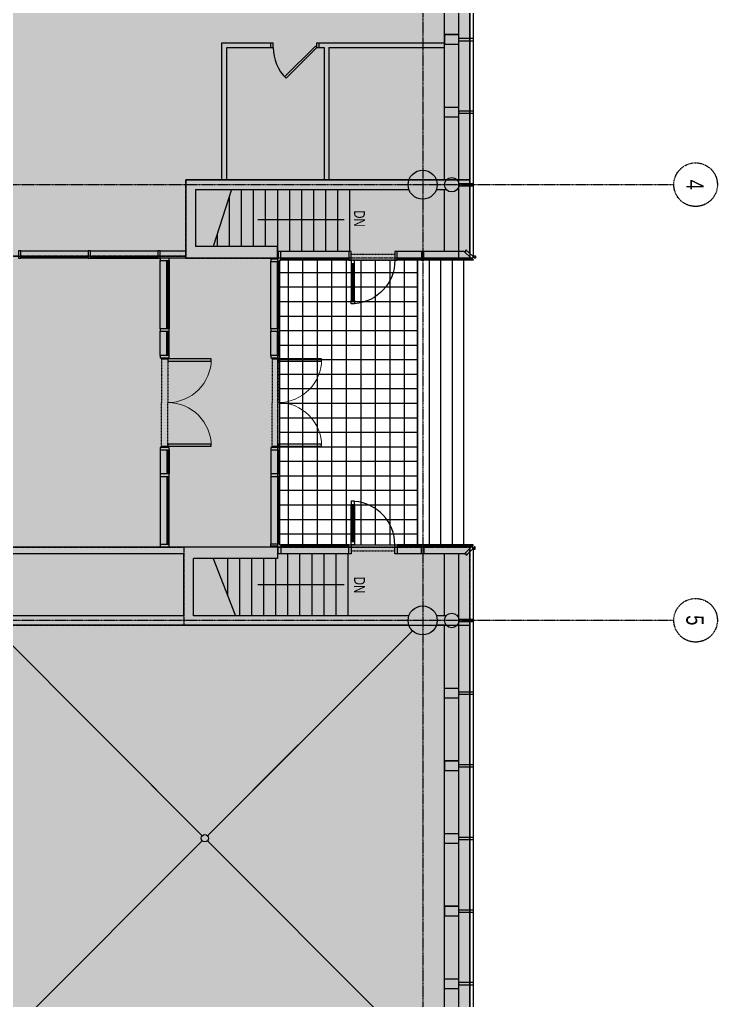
# Model space of a CAD drawing. Header units: inches. Extents: x 0 to 3574, y 0 to 3009.
# Drawn here: x 2997 to 3574, y 1061 to 1872 of the extents above; entities that cross this region are included whole.
import ezdxf
from ezdxf.enums import TextEntityAlignment as Align

# ---------------------------------------------------------------- set-up
doc = ezdxf.new("R2010")
doc.units = ezdxf.units.IN
doc.header["$MEASUREMENT"] = 0
for name, pattern in [('CENTER2', [1.125, 0.75, -0.125, 0.125, -0.125]), ('HIDDEN', [0.375, 0.25, -0.125]), ('HIDDEN2', [0.1875, 0.125, -0.0625])]:
    doc.linetypes.add(name, pattern=pattern)
for name, color, linetype in [('1 BOMA GROSS', 3, 'HIDDEN'), ('2 VERTICAL PENETRATION', 6, 'HIDDEN'), ('2 VERTICAL PENETRATION area', 253, 'HIDDEN'), ('3 SUITE TENANT area', 151, 'HIDDEN'), ('3 SUITE TENANT DARK', 4, 'HIDDEN'), ('4 COMMON BUILDING', 2, 'HIDDEN'), ('6 COMMON BLDG', 50, 'HIDDEN'), ('A-DOOR', 113, 'Continuous'), ('A-Flor-Otln', 32, 'Continuous'), ('A-FLOR-STRS', 71, 'Continuous'), ('A-GLAZ', 113, 'Continuous'), ('A-GLAZ-SILL', 44, 'Continuous'), ('A-WALL', 130, 'Continuous'), ('A-Wall-Abov', 112, 'HIDDEN2'), ('S-COLS', 122, 'Continuous'), ('S-Grid', 34, 'CENTER2')]:
    doc.layers.add(name, color=color, linetype=linetype)
doc.styles.get("Standard").update_dxf_attribs({"font": 'arial.ttf'})

# ---------------------------------------------------------------- blocks, each defined once
blk = doc.blocks.new('*U77')
at = {"layer": 'A-DOOR'}
for p, q in [((15.25, 15.25), (15.25, -15.25)), ((16.12, -15.25), (16.12, 15.25)), ((17.12, -15.25), (17.12, 15.25)), ((18, -15.25), (18, 15.25))]:
    blk.add_line(p, q, dxfattribs=at)
at = {"layer": 'A-DOOR', "flags": 128}
for points in [[(15.25, 18), (18, 18), (18, 15.25), (15.25, 15.25)], [(15.25, -18), (18, -18), (18, -15.25), (15.25, -15.25)]]:
    blk.add_lwpolyline(points, close=True, dxfattribs=at)
at = {"layer": 'A-DOOR', "extrusion": (0, 0, -1)}
blk.add_arc((-18, -18), 36, 0, 85.63172, dxfattribs=at)
blk = doc.blocks.new('*U78')
at = {"layer": 'A-DOOR'}
for p, q in [((15.25, 15.25), (15.25, -15.25)), ((16.12, -15.25), (16.12, 15.25)), ((17.12, -15.25), (17.12, 15.25)), ((18, -15.25), (18, 15.25))]:
    blk.add_line(p, q, dxfattribs=at)
at = {"layer": 'A-DOOR', "extrusion": (0, 0, -1), "flags": 128}
for points in [[(-15.25, 18), (-18, 18), (-18, 15.25), (-15.25, 15.25)], [(-15.25, -18), (-18, -18), (-18, -15.25), (-15.25, -15.25)]]:
    blk.add_lwpolyline(points, close=True, dxfattribs=at)
at = {"layer": 'A-DOOR', "extrusion": (0, 0, -1)}
blk.add_arc((-18, -18), 36, 0, 85.63172, dxfattribs=at)

msp = doc.modelspace()

# ---------------------------------------------------------------- hatches: boundary and pattern name
at = {"layer": '2 VERTICAL PENETRATION area', "transparency": 33554495}
h = msp.add_hatch(color=256, dxfattribs=at)
h.dxf.hatch_style = 1
h.paths.add_polyline_path([(2441.63, 1369.19), (2441.63, 1010.9), (2246.32, 1010.9), (2246.32, 1060.6), (2201.76, 1061.25), (2201.76, 1287.77), (2246.32, 1287.77), (2246.32, 1369.19)])
h.paths.add_polyline_path([(2253.13, 723.19), (2441.63, 723.19), (2441.63, 650.56), (2246.32, 650.56), (2246.32, 721.96), (2176.32, 721.96), (2176.32, 841.69), (2254.32, 841.69)])
h.paths.add_polyline_path([(2614.32, 1489.19), (2614.32, 1369.19), (2561.12, 1369.19), (2246.32, 1369.19), (2246.32, 1489.19)])
h.paths.add_polyline_path([(2780.8, 1842.29), (2700.43, 1842.29), (2606.32, 1842.29), (2606.32, 1765.19), (2327.33, 1765.19), (2327.33, 1739.19), (2246.32, 1739.19), (2246.32, 1621.19), (2780.8, 1621.19)])
h.paths.add_polyline_path([(2778.3, 1489.19), (2778.3, 1435.84), (2782.48, 1435.84), (2782.48, 1366.56), (2689.23, 1366.56), (2689.23, 1489.19)])
h.paths.add_polyline_path([(3249.66, 1435.63), (3249.66, 1435.84), (3133, 1435.84), (3133, 1371.19), (3369.32, 1371.19), (3369.32, 1435.84)])
h.paths.add_polyline_path([(3309.32, 1674.53), (3210.2, 1674.53), (3134.47, 1674.57), (3134.47, 1739.19), (3369.32, 1739.19), (3369.32, 1674.53)])
h.paths.add_polyline_path([(2974.94, 651.04), (2974.94, 761.81), (2670.32, 761.81), (2670.32, 723.19), (2653.82, 723.19), (2653.82, 650.56)])
h.paths.add_polyline_path([(2156.9, 298.19), (2130.2, 262.31), (1527.32, 262.31), (1527.32, 298.19)])
h.paths.add_polyline_path([(408.82, 836.82), (519.32, 836.82), (519.32, 788.42), (693.36, 788.42), (694.45, 646.82), (408.82, 646.82)])
h.paths.add_polyline_path([(519.32, 932.75), (519.32, 937.75), (694.45, 937.75), (694.45, 1020.81), (502.19, 1020.81), (501.69, 932.75)])
h.paths.add_polyline_path([(1950.82, 2658.19), (1950.82, 2694.69), (1951.07, 2798.19), (1951.07, 2830.56), (1951.07, 2856.42), (1885.92, 2856.42), (1885.92, 2627.19), (1950.82, 2627.19)])
h.paths.add_polyline_path([(2189.82, 2694.69), (2189.82, 2627.19), (2255.48, 2627.19), (2255.48, 2854.18), (2188.82, 2854.19), (2188.82, 2694.69)])
h.paths.add_polyline_path([(1689.46, 2379.66), (1689.46, 2199.26), (1771.99, 2199.26), (1771.99, 2090.19), (1525.94, 2090.19), (1525.94, 2379.66)])
at = {"layer": '3 SUITE TENANT area', "transparency": 33554495}
h = msp.add_hatch(color=256, dxfattribs=at)
h.dxf.hatch_style = 1
h.paths.add_polyline_path([(3369.32, 2275.59), (3369.32, 1739.19), (3134.47, 1739.19), (3134.47, 1676.28), (2845.7, 1676.28), (2845.7, 2207.95), (2853.2, 2207.95), (2853.2, 2275.6)])
at = {"layer": '6 COMMON BLDG', "transparency": 33554495}
h = msp.add_hatch(color=256, dxfattribs=at)
h.dxf.hatch_style = 1
h.paths.add_polyline_path([(408.16, 1719.65), (408.16, 1387.38), (422.1, 1373.81), (462.1, 1373.81), (462.29, 1371.36), (1889.27, 1371.91), (1889.27, 1739.19), (1543.52, 1739.19), (1543.8, 1737.44), (1516.26, 1737.29), (422.65, 1734.58), (408.16, 1720.25)])
h.paths.add_polyline_path([(2189.82, 2694.69), (1950.82, 2694.69), (1950.82, 2627.19), (1942.32, 2627.19), (1942.32, 1739.19), (1889.44, 1739.19), (1889.45, 1368.28), (2246.32, 1369.19), (2246.32, 1739.19), (2198.32, 1739.19), (2198.32, 2627.19), (2189.82, 2627.19)])
h.paths.add_polyline_path([(3133, 1435.84), (3133, 1371.19), (2972.94, 1371.19), (2972.94, 1252.44), (2861.32, 1252.44), (2861.32, 1328.59), (2842.48, 1328.59), (2842.48, 1435.84)])
h.paths.add_polyline_path([(3210.2, 1674.53), (3210.2, 1435.84), (2778.3, 1435.84), (2778.3, 1489.19), (2246.32, 1489.19), (2246.32, 1621.19), (2780.8, 1621.19), (2780.8, 1676.28), (3134.47, 1676.28), (3134.47, 1674.57)])
h.paths.add_polyline_path([(3369.32, 1371.19), (3369.32, 1007.69), (3366.38, 1007.69), (3366.38, 721.19), (3328.94, 721.19), (3328.94, 654.38), (2974.94, 654.38), (2974.94, 761.81), (2670.32, 761.81), (2670.32, 723.19), (2653.82, 723.19), (2653.82, 650.56), (2441.63, 650.56), (2441.63, 1010.9), (2441.63, 1018.9), (2441.63, 1060.6), (2441.63, 1194.04), (2441.63, 1295.77), (2441.63, 1369.19), (2614.32, 1369.19), (2614.32, 1252.44), (2972.94, 1252.44), (2972.94, 1371.19)])
h.paths.add_polyline_path([(2614.32, 1489.19), (2614.32, 1252.44), (2689.23, 1252.44), (2689.23, 1489.19)])

# ---------------------------------------------------------------- linework, layer by layer
at = {"layer": '1 BOMA GROSS'}
msp.add_lwpolyline([(1950.82, 2694.69), (2188.82, 2694.69), (2188.82, 2854.19), (3369.32, 2854.19), (3369.32, 1674.53), (3210.2, 1674.53), (3210.2, 1435.84), (3369.32, 1435.84), (3369.32, 1007.69), (3366.38, 1007.69), (3366.38, 721.19), (3328.94, 721.19), (3328.94, 669.19), (3328.94, 588.8), (3372.19, 588.8), (3372.19, 262.56), (2254.32, 262.56), (2222.48, 262.56), (2222.48, 243.57), (2140.48, 243.57), (2140.48, 262.31), (2130.2, 262.31), (1171.32, 262.31)], dxfattribs=at)
at = {"layer": '2 VERTICAL PENETRATION'}
for points in [[(3309.32, 1674.53), (3210.2, 1674.53), (3134.47, 1674.57), (3134.47, 1739.19), (3369.32, 1739.19), (3369.32, 1674.53)], [(3249.66, 1435.63), (3249.66, 1435.84), (3133, 1435.84), (3133, 1371.19), (3369.32, 1371.19), (3369.32, 1435.84)]]:
    msp.add_lwpolyline(points, close=True, dxfattribs=at)
at = {"layer": '3 SUITE TENANT DARK'}
msp.add_lwpolyline([(3369.32, 2275.59), (3369.32, 1739.19), (3134.47, 1739.19), (3134.47, 1676.28), (2845.7, 1676.28), (2845.7, 2207.95), (2853.2, 2207.95), (2853.2, 2275.6)], close=True, dxfattribs=at)
at = {"layer": '4 COMMON BUILDING'}
for points in [[(3210.2, 1674.53), (3210.2, 1435.84), (2778.3, 1435.84), (2778.3, 1489.19), (2246.32, 1489.19), (2246.32, 1621.19), (2780.8, 1621.19), (2780.8, 1676.28), (3134.47, 1676.28), (3134.47, 1674.57)], [(3133, 1435.84), (3133, 1371.19), (2972.94, 1371.19), (2972.94, 1252.44), (2861.32, 1252.44), (2861.32, 1328.59), (2842.48, 1328.59), (2842.48, 1435.84)]]:
    msp.add_lwpolyline(points, close=True, dxfattribs=at)
msp.add_lwpolyline([(2441.63, 1060.6), (2441.63, 1194.04), (2441.63, 1194.04), (2441.63, 1295.77), (2441.63, 1369.19), (2614.32, 1369.19), (2614.32, 1252.44), (2972.94, 1252.44), (2972.94, 1371.19), (3369.32, 1371.19), (3369.32, 1007.69)], dxfattribs=at)
at = {"layer": 'A-DOOR'}
for p, q in [((3241.63, 1849.79), (3216.18, 1824.34)), ((3217.42, 1823.1), (3242.87, 1848.55))]:
    msp.add_line(p, q, dxfattribs=at)
at = {"layer": 'A-DOOR', "flags": 128}
for points in [[(3119.57, 1591.19), (3119.57, 1589.44), (3155.57, 1589.44), (3155.57, 1591.19)], [(3210.82, 1591.19), (3210.82, 1589.44), (3246.82, 1589.44), (3246.82, 1591.19)], [(3119.57, 1519.19), (3155.57, 1519.19), (3155.57, 1520.94), (3119.57, 1520.94)], [(3210.82, 1519.19), (3246.82, 1519.19), (3246.82, 1520.94), (3210.82, 1520.94)]]:
    msp.add_lwpolyline(points, close=True, dxfattribs=at)
at = {"layer": 'A-DOOR'}
msp.add_arc((3242.87, 1848.55), 36, 180, 225, dxfattribs=at)
at = {"layer": 'A-DOOR', "lineweight": 0}
for centre in [(3119.57, 1591.19), (3210.82, 1591.19)]:
    msp.add_arc(centre, 36, 270, 0, dxfattribs=at)
at = {"layer": 'A-DOOR', "lineweight": 0, "extrusion": (0, 0, -1)}
for centre in [(-3119.57, 1519.19), (-3210.82, 1519.19)]:
    msp.add_arc(centre, 36, 90, 180, dxfattribs=at)
at = {"layer": 'A-Flor-Otln'}
for p, q in [((3267.32, 1672.78), (3211.95, 1672.78)), ((3211.95, 1672.78), (3211.95, 1437.59)), ((3219.37, 1437.59), (3219.37, 1672.78)), ((3231.37, 1437.59), (3231.37, 1672.78)), ((3243.37, 1437.59), (3243.37, 1672.78)), ((3255.37, 1437.59), (3255.37, 1672.78)), ((3267.37, 1437.59), (3267.37, 1672.78)), ((3326.07, 1672.78), (3269.32, 1672.78)), ((3279.37, 1437.59), (3279.37, 1672.78)), ((3291.37, 1437.59), (3291.37, 1672.78)), ((3303.37, 1437.59), (3303.37, 1672.78)), ((3315.37, 1437.59), (3315.37, 1672.78)), ((3326.07, 1437.59), (3326.07, 1672.78)), ((3211.95, 1662.7), (3326.07, 1662.7)), ((3211.95, 1650.7), (3326.07, 1650.7)), ((3211.95, 1638.7), (3326.07, 1638.7)), ((3211.95, 1626.7), (3326.07, 1626.7)), ((3211.95, 1614.7), (3326.07, 1614.7)), ((3211.95, 1602.7), (3326.07, 1602.7)), ((3211.95, 1590.7), (3326.07, 1590.7)), ((3211.95, 1578.7), (3326.07, 1578.7)), ((3211.95, 1566.7), (3326.07, 1566.7)), ((3211.95, 1554.7), (3326.07, 1554.7)), ((3211.95, 1542.7), (3326.07, 1542.7)), ((3211.95, 1530.7), (3326.07, 1530.7)), ((3211.95, 1518.7), (3326.07, 1518.7)), ((3211.95, 1506.7), (3326.07, 1506.7)), ((3211.95, 1494.7), (3326.07, 1494.7)), ((3211.95, 1482.7), (3326.07, 1482.7)), ((3211.95, 1470.7), (3326.07, 1470.7)), ((3211.95, 1458.7), (3326.07, 1458.7)), ((3211.95, 1446.7), (3326.07, 1446.7)), ((3211.95, 1437.59), (3326.07, 1437.59)), ((3148.2, 1197.31), (2978.8, 1366.7)), ((3152.44, 1197.31), (3321.83, 1366.7)), ((3148.2, 1197.31), (3073.11, 1272.4)), ((3152.44, 1197.31), (3227.53, 1272.4)), ((2980.22, 1025.09), (3148.2, 1193.07)), ((2980.22, 1025.09), (3148.2, 1193.07)), ((3321.83, 1023.67), (3152.44, 1193.07)), ((3321.83, 1023.67), (3152.44, 1193.07))]:
    msp.add_line(p, q, dxfattribs=at)
at = {"layer": 'A-Flor-Otln', "flags": 128}
msp.add_lwpolyline([(3211.95, 1672.78), (3211.95, 1437.59), (3326.07, 1437.59), (3326.07, 1672.78)], close=True, dxfattribs=at)
at = {"layer": 'A-Flor-Otln'}
msp.add_circle((3150.32, 1195.19), 3, dxfattribs=at)
msp.add_circle((3150.32, 1195.19), 3, dxfattribs=at)
at = {"layer": 'A-FLOR-STRS'}
for p, q in [((3172.37, 1731.19), (3157.06, 1684.09)), ((3180.35, 1731.19), (3180.35, 1684.09)), ((3190.31, 1731.19), (3190.31, 1684.09)), ((3200.26, 1731.19), (3200.26, 1684.09)), ((3210.21, 1731.19), (3210.21, 1680.54)), ((3220.16, 1731.19), (3220.16, 1680.54)), ((3230.12, 1731.19), (3230.12, 1680.54)), ((3240.07, 1731.19), (3240.07, 1680.54)), ((3250.02, 1731.19), (3250.02, 1680.54)), ((3259.98, 1731.19), (3259.98, 1680.54)), ((3269.93, 1731.19), (3269.93, 1680.54)), ((3170.4, 1725.91), (3170.4, 1684.09)), ((3194.1, 1706.43), (3265.3, 1706.43)), ((3160.45, 1694.5), (3160.45, 1684.09)), ((3326.07, 1672.78), (3326.07, 1437.59)), ((3335.57, 1672.78), (3335.57, 1437.59)), ((3345.07, 1672.78), (3345.07, 1437.59)), ((3354.57, 1672.78), (3354.57, 1437.59)), ((3364.07, 1672.78), (3364.07, 1437.59)), ((3157.15, 1426.28), (3175.53, 1379.01)), ((3168.94, 1426.28), (3168.94, 1395.97)), ((3178.89, 1426.28), (3178.89, 1379.01)), ((3188.84, 1426.28), (3188.84, 1379.01)), ((3198.8, 1426.28), (3198.8, 1379.01)), ((3208.75, 1426.28), (3208.75, 1379.01)), ((3218.7, 1430.34), (3218.7, 1379.01)), ((3228.65, 1430.34), (3228.65, 1379.01)), ((3238.61, 1430.34), (3238.61, 1379.01)), ((3248.56, 1430.34), (3248.56, 1379.01)), ((3258.51, 1430.34), (3258.51, 1379.01)), ((3268.47, 1430.34), (3268.47, 1379.01)), ((3194.1, 1404.92), (3265.3, 1404.92))]:
    msp.add_line(p, q, dxfattribs=at)
for points in [[(3201.6, 1704.55), (3201.6, 1708.3), (3190.35, 1706.43)], [(3201.6, 1403.04), (3201.6, 1406.79), (3190.35, 1404.92)]]:
    msp.add_solid(points, dxfattribs=at)
at = {"layer": 'A-GLAZ'}
for p, q in [((3369.32, 1678.29), (3369.32, 2854.19)), ((3372.32, 1675.28), (3372.32, 2857.19)), ((3360.32, 1674.27), (3360.32, 2845.19)), ((3360.32, 1856.19), (3372.32, 1856.19)), ((3360.32, 1854.19), (3372.32, 1854.19)), ((3360.32, 1796.19), (3372.32, 1796.19)), ((3360.32, 1794.19), (3372.32, 1794.19)), ((3360.32, 1736.19), (3372.32, 1736.19)), ((3360.32, 1734.19), (3372.32, 1734.19)), ((3210.95, 1680.03), (3210.2, 1680.03)), ((3269.32, 1680.03), (3212.82, 1680.03)), ((3364.53, 1680.03), (3309.32, 1680.03)), ((2998.2, 1676.28), (3053.82, 1676.28)), ((2998.2, 1675.28), (3053.82, 1675.28)), ((3055.82, 1676.28), (3111.45, 1676.28)), ((3055.82, 1675.28), (3111.45, 1675.28)), ((3118.95, 1616.19), (3118.95, 1672.53)), ((3119.95, 1616.19), (3119.95, 1672.53)), ((3204.7, 1673.78), (3204.7, 1674.53)), ((3210.2, 1616.19), (3210.2, 1671.78)), ((3210.2, 1616.19), (3210.2, 1671.78)), ((3211.2, 1616.19), (3211.2, 1671.78)), ((3211.2, 1616.19), (3211.2, 1671.78)), ((3269.32, 1674.53), (3212.95, 1674.53)), ((3269.32, 1673.53), (3212.95, 1673.53)), ((3269.32, 1672.78), (3212.95, 1672.78)), ((3329.32, 1674.53), (3309.32, 1674.53)), ((3329.32, 1673.53), (3309.32, 1673.53)), ((3370.95, 1672.78), (3309.32, 1672.78)), ((3370.41, 1674.53), (3331.32, 1674.53)), ((3369.95, 1673.53), (3331.32, 1673.53)), ((3118.95, 1594.19), (3118.95, 1614.19)), ((3118.95, 1594.19), (3118.95, 1614.19)), ((3119.95, 1594.19), (3119.95, 1614.19)), ((3119.95, 1594.19), (3119.95, 1614.19)), ((3210.2, 1594.19), (3210.2, 1614.19)), ((3210.2, 1594.19), (3210.2, 1614.19)), ((3211.2, 1594.19), (3211.2, 1614.19)), ((3211.2, 1594.19), (3211.2, 1614.19)), ((3118.95, 1516.19), (3118.95, 1496.19)), ((3118.95, 1516.19), (3118.95, 1496.19)), ((3119.95, 1516.19), (3119.95, 1496.19)), ((3119.95, 1516.19), (3119.95, 1496.19)), ((3210.2, 1516.19), (3210.2, 1496.19)), ((3210.2, 1516.19), (3210.2, 1496.19)), ((3211.2, 1516.19), (3211.2, 1496.19)), ((3211.2, 1516.19), (3211.2, 1496.19)), ((3118.95, 1494.19), (3118.95, 1437.84)), ((3118.95, 1494.19), (3118.95, 1437.84)), ((3119.95, 1494.19), (3119.95, 1437.84)), ((3119.95, 1494.19), (3119.95, 1437.84)), ((3210.2, 1494.19), (3210.2, 1438.59)), ((3210.2, 1494.19), (3210.2, 1438.59)), ((3211.2, 1494.19), (3211.2, 1438.59)), ((3211.2, 1494.19), (3211.2, 1438.59)), ((3269.32, 1437.59), (3212.95, 1437.59)), ((3269.32, 1436.84), (3212.95, 1436.84)), ((3269.32, 1435.84), (3212.95, 1435.84)), ((3371.95, 1437.59), (3309.32, 1437.59)), ((3329.32, 1436.84), (3309.32, 1436.84)), ((3329.32, 1435.84), (3309.32, 1435.84)), ((3369.95, 1436.84), (3331.32, 1436.84)), ((3370.41, 1435.84), (3331.32, 1435.84)), ((3372.32, 1014.19), (3372.32, 1434.84)), ((3269.32, 1430.34), (3212.82, 1430.34)), ((3365.95, 1430.34), (3309.32, 1430.34)), ((3360.32, 1016.19), (3360.32, 1430.34)), ((3369.32, 1016.19), (3369.32, 1431.93)), ((3360.32, 1376.19), (3372.32, 1376.19)), ((3360.32, 1374.19), (3372.32, 1374.19)), ((3360.32, 1316.19), (3372.32, 1316.19)), ((3360.32, 1314.19), (3372.32, 1314.19)), ((3360.32, 1256.19), (3372.32, 1256.19)), ((3360.32, 1254.19), (3372.32, 1254.19)), ((3360.32, 1196.19), (3372.32, 1196.19)), ((3360.32, 1194.19), (3372.32, 1194.19)), ((3360.32, 1136.19), (3372.32, 1136.19)), ((3360.32, 1134.19), (3372.32, 1134.19)), ((3360.32, 1076.19), (3372.32, 1076.19)), ((3360.32, 1074.19), (3372.32, 1074.19))]:
    msp.add_line(p, q, dxfattribs=at)
at = {"layer": 'A-GLAZ', "lineweight": 30}
msp.add_line((3204.7, 1436.59), (3204.7, 1435.84), dxfattribs=at)
at = {"layer": 'A-GLAZ', "lineweight": 30, "flags": 128}
for points in [[(2998.2, 1674.53), (2998.2, 1680.53), (2996.2, 1680.53), (2996.2, 1674.53)], [(3055.82, 1674.53), (3055.82, 1680.53), (3053.82, 1680.53), (3053.82, 1674.53)], [(3113.45, 1674.53), (3113.45, 1680.53), (3111.45, 1680.53), (3111.45, 1674.53)], [(3309.32, 1672.78), (3309.32, 1680.03), (3307.32, 1680.03), (3307.32, 1672.78)], [(3331.32, 1672.78), (3331.32, 1680.03), (3329.32, 1680.03), (3329.32, 1672.78)], [(3365.95, 1681.44), (3371.7, 1676.07), (3371.7, 1675.53), (3372.95, 1675.53), (3372.95, 1676.4), (3373.95, 1676.4), (3373.95, 1674.4), (3372.95, 1674.4), (3372.95, 1675.28), (3371.7, 1675.28), (3371.7, 1674.53), (3371.07, 1674.53), (3371.07, 1673.53), (3371.95, 1673.53), (3371.95, 1672.78), (3369.95, 1672.78), (3369.95, 1673.53), (3370.82, 1673.53), (3370.82, 1674.53), (3370.41, 1674.53), (3364.53, 1680.03), (3365.95, 1680.03)], [(3120.7, 1674.53), (3113.45, 1674.53), (3113.45, 1672.53), (3120.7, 1672.53)], [(3120.7, 1616.19), (3113.45, 1616.19), (3113.45, 1614.19), (3120.7, 1614.19)], [(3120.7, 1616.19), (3113.45, 1616.19), (3113.45, 1614.19), (3120.7, 1614.19)], [(3211.95, 1616.19), (3204.7, 1616.19), (3204.7, 1614.19), (3211.95, 1614.19)], [(3211.95, 1616.19), (3204.7, 1616.19), (3204.7, 1614.19), (3211.95, 1614.19)], [(3113.45, 1594.19), (3113.45, 1592.19), (3120.7, 1592.19), (3120.7, 1594.19)], [(3113.45, 1594.19), (3113.45, 1592.19), (3120.7, 1592.19), (3120.7, 1594.19)], [(3204.7, 1594.19), (3204.7, 1592.19), (3211.95, 1592.19), (3211.95, 1594.19)], [(3204.7, 1594.19), (3204.7, 1592.19), (3211.95, 1592.19), (3211.95, 1594.19)], [(3113.45, 1518.19), (3113.45, 1516.19), (3120.7, 1516.19), (3120.7, 1518.19)], [(3113.45, 1518.19), (3113.45, 1516.19), (3120.7, 1516.19), (3120.7, 1518.19)], [(3204.7, 1518.19), (3204.7, 1516.19), (3211.95, 1516.19), (3211.95, 1518.19)], [(3204.7, 1518.19), (3204.7, 1516.19), (3211.95, 1516.19), (3211.95, 1518.19)], [(3120.7, 1494.19), (3120.7, 1496.19), (3113.45, 1496.19), (3113.45, 1494.19)], [(3120.7, 1494.19), (3120.7, 1496.19), (3113.45, 1496.19), (3113.45, 1494.19)], [(3211.95, 1494.19), (3211.95, 1496.19), (3204.7, 1496.19), (3204.7, 1494.19)], [(3211.95, 1494.19), (3211.95, 1496.19), (3204.7, 1496.19), (3204.7, 1494.19)], [(3120.7, 1435.84), (3120.7, 1437.84), (3113.45, 1437.84), (3113.45, 1435.84)], [(3120.7, 1435.84), (3120.7, 1437.84), (3113.45, 1437.84), (3113.45, 1435.84)], [(3309.32, 1437.59), (3309.32, 1430.34), (3307.32, 1430.34), (3307.32, 1437.59)], [(3366.32, 1428.93), (3371.82, 1434.43), (3371.82, 1434.84), (3372.82, 1434.84), (3372.82, 1433.97), (3373.57, 1433.97), (3373.57, 1435.97), (3372.82, 1435.97), (3372.82, 1435.09), (3371.82, 1435.09), (3371.82, 1435.84), (3371.07, 1435.84), (3371.07, 1436.84), (3371.95, 1436.84), (3371.95, 1437.59), (3369.95, 1437.59), (3369.95, 1436.84), (3370.82, 1436.84), (3370.82, 1435.84), (3370.41, 1435.84), (3364.91, 1430.34), (3366.32, 1430.34)]]:
    msp.add_lwpolyline(points, close=True, dxfattribs=at)
at = {"layer": 'A-GLAZ', "flags": 128}
for points in [[(3212.95, 1672.78), (3212.95, 1680.03), (3210.95, 1680.03), (3210.95, 1673.78), (3204.7, 1673.78), (3204.7, 1671.78), (3211.95, 1671.78), (3211.95, 1672.78)], [(3271.32, 1672.78), (3271.32, 1680.03), (3269.32, 1680.03), (3269.32, 1672.78)], [(3212.95, 1437.59), (3212.95, 1430.34), (3210.95, 1430.34), (3210.95, 1436.59), (3204.7, 1436.59), (3204.7, 1438.59), (3211.95, 1438.59), (3211.95, 1437.59)], [(3271.32, 1437.59), (3271.32, 1430.34), (3269.32, 1430.34), (3269.32, 1437.59)]]:
    msp.add_lwpolyline(points, close=True, dxfattribs=at)
at = {"layer": 'A-GLAZ', "lineweight": 30, "flags": 128}
msp.add_lwpolyline([(3329.32, 1437.59), (3331.32, 1437.59), (3331.32, 1430.34), (3329.32, 1430.34), (3329.32, 1437.59)], dxfattribs=at)
at = {"layer": 'A-GLAZ-SILL'}
for p, q in [((3348.32, 1739.19), (3348.32, 2833.19)), ((3348.32, 1680.54), (3348.32, 1731.19)), ((2998.2, 1680.53), (3053.82, 1680.53)), ((3055.82, 1680.53), (3111.45, 1680.53)), ((3053.82, 1674.53), (2998.2, 1674.53)), ((3055.82, 1674.53), (3111.45, 1674.53)), ((3113.45, 1616.19), (3113.45, 1672.53)), ((3120.7, 1672.53), (3120.7, 1616.19)), ((3204.7, 1616.19), (3204.7, 1671.78)), ((3204.7, 1616.19), (3204.7, 1671.78)), ((3211.95, 1672.53), (3211.95, 1616.19)), ((3211.95, 1671.78), (3211.95, 1616.19)), ((3113.45, 1594.19), (3113.45, 1614.19)), ((3113.45, 1594.19), (3113.45, 1614.19)), ((3120.7, 1594.19), (3120.7, 1614.19)), ((3120.7, 1594.19), (3120.7, 1614.19)), ((3204.7, 1594.19), (3204.7, 1614.19)), ((3204.7, 1594.19), (3204.7, 1614.19)), ((3211.95, 1594.19), (3211.95, 1614.19)), ((3211.95, 1594.19), (3211.95, 1614.19)), ((3114.57, 1592.19), (3114.57, 1591.19)), ((3114.57, 1592.19), (3114.57, 1591.19)), ((3114.57, 1591.19), (3119.57, 1591.19)), ((3114.57, 1591.19), (3119.57, 1591.19)), ((3119.57, 1592.19), (3119.57, 1591.19)), ((3119.57, 1592.19), (3119.57, 1591.19)), ((3205.82, 1592.19), (3205.82, 1591.19)), ((3205.82, 1591.19), (3210.82, 1591.19)), ((3206.45, 1591.19), (3211.45, 1591.19)), ((3210.82, 1592.19), (3210.82, 1591.19)), ((3113.45, 1516.19), (3113.45, 1496.19)), ((3113.45, 1516.19), (3113.45, 1496.19)), ((3114.57, 1518.19), (3114.57, 1519.19)), ((3114.57, 1519.19), (3119.57, 1519.19)), ((3114.57, 1518.19), (3114.57, 1519.19)), ((3114.57, 1519.19), (3119.57, 1519.19)), ((3119.57, 1518.19), (3119.57, 1519.19)), ((3119.57, 1518.19), (3119.57, 1519.19)), ((3120.7, 1516.19), (3120.7, 1496.19)), ((3120.7, 1516.19), (3120.7, 1496.19)), ((3204.7, 1516.19), (3204.7, 1496.19)), ((3204.7, 1516.19), (3204.7, 1496.19)), ((3205.82, 1518.19), (3205.82, 1519.19)), ((3205.82, 1519.19), (3210.82, 1519.19)), ((3206.45, 1519.19), (3211.45, 1519.19)), ((3210.82, 1518.19), (3210.82, 1519.19)), ((3211.95, 1516.19), (3211.95, 1496.19)), ((3211.95, 1516.19), (3211.95, 1496.19)), ((3113.45, 1494.19), (3113.45, 1437.84)), ((3113.45, 1494.19), (3113.45, 1437.84)), ((3120.7, 1437.84), (3120.7, 1494.19)), ((3120.7, 1437.84), (3120.7, 1494.19)), ((3204.7, 1494.19), (3204.7, 1438.59)), ((3204.7, 1494.19), (3204.7, 1438.59)), ((3211.95, 1438.59), (3211.95, 1494.19)), ((3211.95, 1437.84), (3211.95, 1494.19)), ((3348.32, 1379.01), (3348.32, 1430.34)), ((3348.32, 1015.19), (3348.32, 1371.19))]:
    msp.add_line(p, q, dxfattribs=at)
at = {"layer": 'A-WALL'}
for p, q in [((3348.32, 1859.19), (3360.32, 1859.19)), ((3164.34, 1739.19), (3164.34, 1852.55)), ((3164.34, 1852.55), (3206.87, 1852.55)), ((3168.34, 1739.19), (3168.34, 1848.55)), ((3168.34, 1848.55), (3206.87, 1848.55)), ((3204.87, 1848.55), (3204.87, 1852.55)), ((3206.87, 1848.55), (3206.87, 1852.55)), ((3242.87, 1848.55), (3241.63, 1849.79)), ((3242.85, 1852.55), (3348.32, 1852.55)), ((3242.85, 1848.55), (3248.78, 1848.55)), ((3242.87, 1848.55), (3242.87, 1852.55)), ((3244.87, 1848.55), (3244.87, 1852.55)), ((3248.78, 1848.55), (3248.78, 1739.19)), ((3252.78, 1848.55), (3348.32, 1848.55)), ((3252.78, 1848.55), (3252.78, 1739.19)), ((3348.32, 1851.19), (3360.32, 1851.19)), ((3348.32, 1799.19), (3360.32, 1799.19)), ((3348.32, 1791.19), (3360.32, 1791.19)), ((3134.47, 1739.19), (3134.47, 1680.53)), ((3134.47, 1739.19), (3319, 1739.19)), ((3341.63, 1739.19), (3349.85, 1739.19)), ((3142.47, 1731.19), (3142.47, 1684.09)), ((3142.47, 1731.19), (3319, 1731.19)), ((3341.63, 1731.19), (3349.85, 1731.19)), ((3210.2, 1684.09), (3142.47, 1684.09)), ((3210.2, 1674.53), (3210.2, 1684.09)), ((3210.2, 1435.84), (2938.57, 1435.84)), ((3210.2, 1435.84), (3210.2, 1426.28)), ((3038.2, 1430.22), (2848.11, 1430.22)), ((3133, 1430.22), (3038.2, 1430.22)), ((3133, 1379.01), (3133, 1430.22)), ((3141, 1379.01), (3141, 1426.28)), ((3210.2, 1426.28), (3141, 1426.28)), ((3133, 1379.01), (2981.69, 1379.01)), ((3318.94, 1379.01), (3141, 1379.01)), ((3349.69, 1379.01), (3341.69, 1379.01)), ((3319, 1371.19), (2981.63, 1371.19)), ((3349.85, 1371.19), (3341.63, 1371.19)), ((3348.32, 1319.19), (3360.32, 1319.19)), ((3348.32, 1311.19), (3360.32, 1311.19)), ((3348.32, 1259.19), (3360.32, 1259.19)), ((3348.32, 1251.19), (3360.32, 1251.19)), ((3348.32, 1199.19), (3360.32, 1199.19)), ((3348.32, 1191.19), (3360.32, 1191.19)), ((3348.32, 1139.19), (3360.32, 1139.19)), ((3348.32, 1131.19), (3360.32, 1131.19)), ((3348.32, 1079.19), (3360.32, 1079.19)), ((3348.32, 1071.19), (3360.32, 1071.19))]:
    msp.add_line(p, q, dxfattribs=at)
for points in [[(3360.32, 1851.19), (3360.32, 1859.19), (3348.32, 1859.19), (3348.32, 1851.19)], [(3360.32, 1131.19), (3360.32, 1139.19), (3348.32, 1139.19), (3348.32, 1131.19)]]:
    msp.add_lwpolyline(points, close=True, dxfattribs=at)
for points in [[(3319, 1739.19), (3134.47, 1739.19)], [(3349.85, 1739.19), (3341.63, 1739.19)], [(3360.32, 1251.19), (3360.32, 1259.19), (3348.32, 1259.19), (3348.32, 1251.19)]]:
    msp.add_lwpolyline(points, dxfattribs=at)
at = {"layer": 'A-WALL', "flags": 128}
msp.add_lwpolyline([(3210.2, 1674.53), (3113.45, 1674.53), (3113.45, 1680.53), (3134.47, 1680.53)], dxfattribs=at)
at = {"layer": 'A-Wall-Abov'}
for p, q in [((3271.32, 1677.78), (3307.32, 1677.78)), ((3271.32, 1672.78), (3307.32, 1672.78)), ((3114.57, 1591.19), (3114.57, 1555.19)), ((3119.57, 1591.19), (3119.57, 1555.19)), ((3205.82, 1591.19), (3205.82, 1555.19)), ((3210.82, 1591.19), (3210.82, 1555.19)), ((3114.57, 1519.19), (3114.57, 1555.19)), ((3119.57, 1519.19), (3119.57, 1555.19)), ((3205.82, 1519.19), (3205.82, 1555.19)), ((3210.82, 1519.19), (3210.82, 1555.19)), ((3271.32, 1437.59), (3307.32, 1437.59)), ((3271.32, 1432.59), (3307.32, 1432.59))]:
    msp.add_line(p, q, dxfattribs=at)
at = {"layer": 'S-COLS'}
for centre, radius in [((3330.32, 1735.19), 12), ((3354.32, 1735.19), 6), ((3330.32, 1375.19), 12), ((3354.32, 1375.19), 6)]:
    msp.add_circle(centre, radius, dxfattribs=at)
at = {"layer": 'S-Grid'}
for p, q in [((3330.32, 3009.45), (3330.32, 83.82)), ((36, 1735.24), (3537.89, 1735.24)), ((36, 1375.3), (3537.89, 1375.3))]:
    msp.add_line(p, q, dxfattribs=at)
for centre in [(3555.89, 1735.24), (3555.89, 1375.3)]:
    msp.add_circle(centre, 18, dxfattribs=at)

# ---------------------------------------------------------------- block references
at = {"layer": 'A-DOOR', "rotation": 180}
msp.add_blockref('*U77', (3289.32, 1654.78), dxfattribs=at)
at = {"layer": 'A-DOOR', "extrusion": (0, 0, -1)}
msp.add_blockref('*U78', (-3289.32, 1455.59), dxfattribs=at)

# ---------------------------------------------------------------- texts
at = {"layer": 'A-FLOR-STRS', "width": 0.75}
for p in [(3273.65, 1714.09), (3273.65, 1411.24)]:
    msp.add_text('DN', height=9, rotation=270, dxfattribs=at).set_placement(p)
at = {"layer": 'S-Grid', "width": 0.75}
for tag, p in [('4', (3548.19, 1735.24)), ('5', (3548.19, 1375.3))]:
    msp.add_attdef(tag, text='1', height=14.4, rotation=270, dxfattribs=at).set_placement(p, align=Align.CENTER)

doc.saveas('drawing.dxf')
